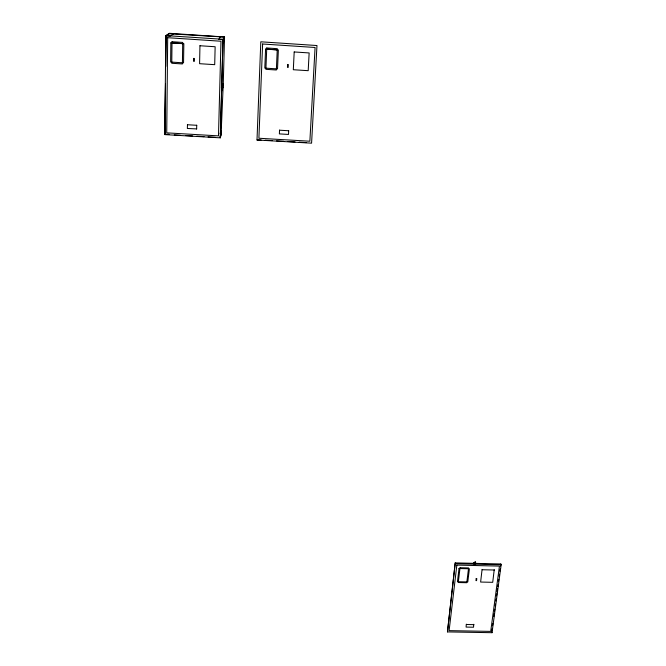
<?xml version="1.0" encoding="UTF-8"?>
<svg xmlns="http://www.w3.org/2000/svg" width="666" height="666" viewBox="0 0 666 666"><rect width="100%" height="100%" fill="white"/><g stroke="black" fill="none" stroke-linecap="round" stroke-linejoin="round"><path stroke-width="1" d="M220.771 134.524L221.229 130.902L221.12 134.907L220.271 137.837L164.852 134.607L165.784 35.598L169.414 33.3L224.542 36.98L223.152 87.754L222.744 87.221M164.852 134.607L165.493 84.399M165.667 66.708L165.959 35.489L165.659 66.392M165.076 130.228L165.501 83.758M165.401 133.991L165.06 130.253M169.289 33.758L224.484 37.055M169.106 134.207L165.026 134.341M173.36 34.033L170.163 36.164L167.291 35.981M196.678 128.913L187.354 128.471L187.471 124.642M196.628 129.021L196.745 125.191M220.271 137.837L223.01 39.286L224.542 36.98M220.354 137.571L223.01 39.286L165.784 35.598M222.769 86.297L223.21 83.558L221.337 87.254M473.759 563.794L473.892 563.186L474.317 563.827M474.059 563.802L474.125 562.687M475.258 563.811L475.391 563.203L475.815 563.702M257.001 139.985L260.806 41.8L316.974 45.538L311.58 143.165L257.001 139.985L261.13 139.952M221.045 135.165L223.11 87.238L221.612 91.092M288.678 130.644L288.511 134.44L279.379 133.899L279.537 130.103M455.228 562.895L447.46 631.901L492.016 632.7L501.148 564.785L500.824 563.977L455.228 562.895L447.46 631.901M473.759 624.292L473.543 627.222L466.092 627.081L466.308 624.15M494.23 569.696L492.715 582.317L480.619 582.051L482.084 569.413M491.858 630.794L492.132 628.737M492.549 625.657L492.823 623.601M493.789 616.4L494.205 613.319M494.48 611.263L494.755 609.207M495.171 606.127L495.446 604.07M495.854 600.982L496.137 598.925M496.545 595.845L496.828 593.789M497.102 591.733L497.51 588.644M497.793 586.588L498.068 584.54M498.484 581.451L498.759 579.395M499.167 576.315L499.45 574.259M499.858 571.17L500.133 569.114M500.549 566.033L500.824 563.977M219.996 137.179L220.513 135.414M221.229 130.902L220.096 133.483M222.894 43.606L224.009 41.209M220.446 36.788L218.831 39.402L222.619 39.66M475.124 563.836L475.041 562.329L473.817 563.061L474.417 563.078M474.475 562.579L475.549 562.037L475.649 564.044M475.074 562.595L475.549 562.037M165.959 35.889L169.663 33.4M475.69 563.228L475.557 563.836L475.424 563.22M466.408 624.5L473.867 624.641M455.486 563.702L501.148 564.785M482.201 569.738L494.347 570.021M174.234 134.882L180.394 135.24M185.514 135.539L192.707 135.956M196.786 136.197L203.996 136.622M208.058 136.855L215.276 137.279M265.243 140.193L272.436 140.618M276.548 140.859L283.749 141.275M287.862 141.517L295.063 141.933M299.176 142.174L306.368 142.599M187.412 124.742L196.703 125.291M279.545 130.203L288.686 130.744M171.994 42.965L182.692 43.665M266.708 49.209L277.239 49.9M473.926 563.211L474.017 563.819M491.716 631.826L492.016 632.7M474.941 562.021L475.049 564.027M474.442 562.312L474.517 563.819M167.682 37.704L166.733 132.85L218.481 135.881L220.979 41.234L167.682 37.704M170.854 42.824L170.638 62.03L183.55 62.862L183.841 43.681L170.854 42.824M172.011 41.725L171.77 63.27L182.401 63.953L182.717 42.433L172.011 41.725M193.623 58.408L193.573 61.322L194.33 61.372L194.38 58.458L193.623 58.408M199.95 45.746L199.592 63.695L214.702 64.669L215.143 46.745L199.95 45.746M262.604 43.998L258.899 138.245L309.865 141.225L315.076 47.486L262.604 43.998M265.576 49.076L264.81 68.099L277.522 68.914L278.363 49.917L265.576 49.076M266.758 47.977L265.884 69.322L276.357 69.997L277.289 48.676L266.758 47.977M287.587 64.494L287.454 67.383L288.195 67.433L288.336 64.544L287.587 64.494M294.189 51.956L293.315 69.73L308.192 70.688L309.149 52.939L294.189 51.956M456.851 565.093L449.109 630.644L490.709 631.393L499.442 566.1L456.851 565.093M459.024 568.523L457.45 581.709L467.782 581.934L469.405 568.764L459.024 568.523M460.04 567.732L458.266 582.525L466.774 582.717L468.589 567.932L460.04 567.732M476.207 578.596L475.949 580.602L476.556 580.619L476.814 578.612L476.207 578.596"/></g></svg>
